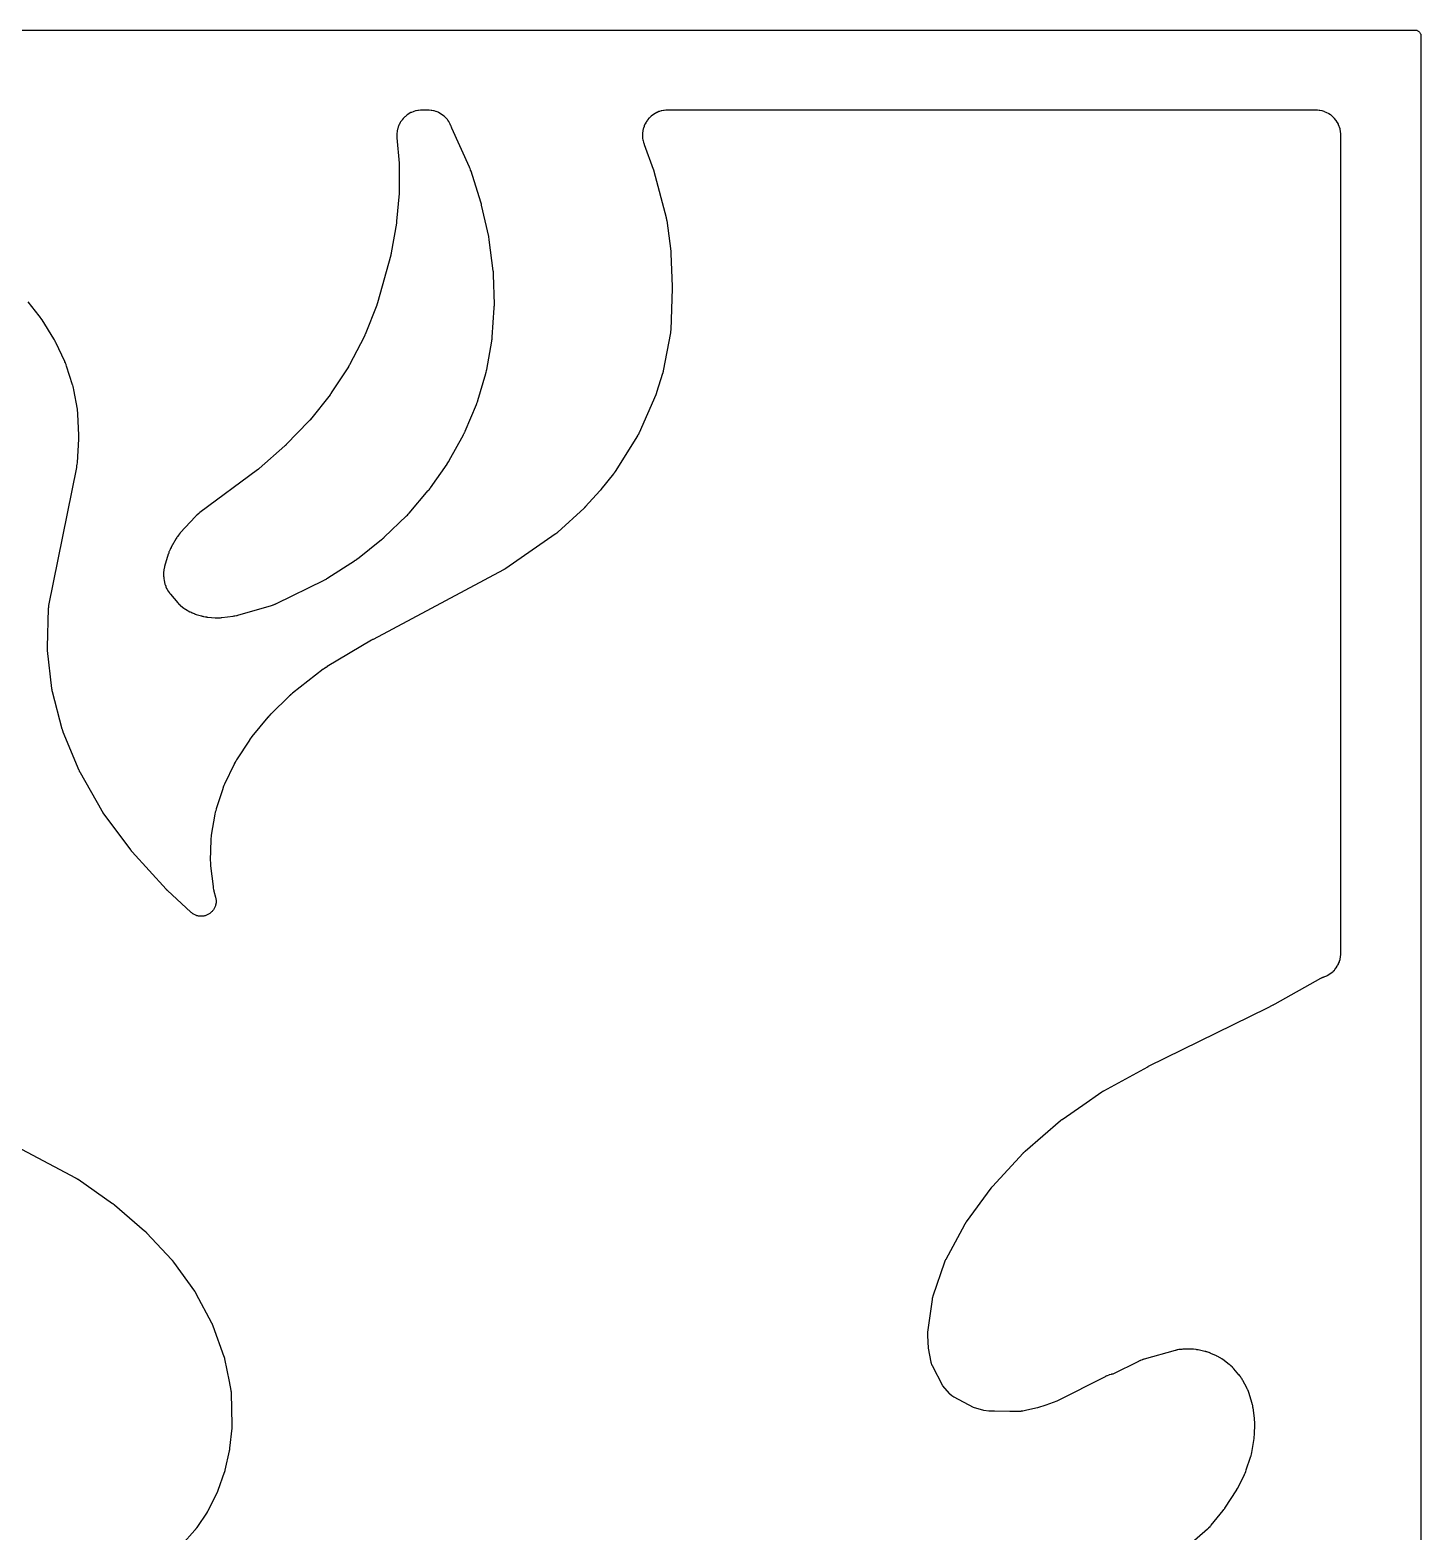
# Model space of a CAD drawing. Header units: millimetres. Extents: x 0 to 300, y 0 to 300.
# Drawn here: x 161 to 300, y 150 to 300.1 of the extents above; entities that cross this region are included whole.
import ezdxf

# ---------------------------------------------------------------- set-up
doc = ezdxf.new("R2010")
doc.units = ezdxf.units.MM
doc.layers.add('CUT', color=7, linetype='CONTINUOUS')

msp = doc.modelspace()

# ---------------------------------------------------------------- linework, layer by layer
at = {"layer": 'CUT'}
for points in [[(1.4375, 300.0625), (298.5045, 300.0625), (299.3898, 300.0625), (299.4633, 300.0589), (299.5214, 300.0503), (299.5785, 300.036), (299.6339, 300.0162), (299.687, 299.991), (299.7375, 299.9608), (299.7847, 299.9257), (299.8283, 299.8863), (299.8678, 299.8427), (299.9028, 299.7954), (299.933, 299.745), (299.9582, 299.6918), (299.978, 299.6365), (299.9923, 299.5794), (300.0009, 299.5212), (300.0045, 299.4478), (300.0045, 298.5625), (300.0045, 1.4375)], [(275.5829, 147.599), (278.688, 150.3183), (278.6973, 150.3267), (278.7574, 150.3816), (278.7666, 150.3901), (278.8021, 150.4239), (278.8198, 150.4416), (278.933, 150.5587), (278.95, 150.5771), (278.9825, 150.6137), (278.9907, 150.6231), (279.0435, 150.6852), (279.0516, 150.6948), (280.2327, 152.1421), (280.2428, 152.1549), (280.3077, 152.2391), (280.3175, 152.2522), (280.3961, 152.36), (280.4056, 152.3733), (280.4658, 152.4608), (280.4749, 152.4744), (281.5334, 154.1063), (281.5427, 154.1212), (281.602, 154.2186), (281.6108, 154.2337), (281.6816, 154.3581), (281.69, 154.3735), (281.7434, 154.4742), (281.7514, 154.4898), (282.3563, 155.7154), (282.3651, 155.734), (282.4201, 155.8557), (282.4282, 155.8746), (282.4919, 156.0297), (282.4994, 156.0488), (282.5459, 156.1741), (282.5528, 156.1935), (282.9796, 157.4757), (282.9829, 157.4858), (283.0051, 157.5565), (283.0083, 157.5671), (283.022, 157.6138), (283.0281, 157.6364), (283.0637, 157.7781), (283.0688, 157.8), (283.0769, 157.8383), (283.079, 157.8487), (283.0929, 157.9207), (283.0951, 157.9324), (283.3054, 159.1499), (283.3087, 159.1709), (283.3274, 159.3078), (283.3299, 159.3289), (283.3472, 159.5013), (283.3489, 159.5225), (283.3579, 159.6603), (283.3589, 159.6815), (283.3928, 160.838), (283.393, 160.8502), (283.3937, 160.9293), (283.3937, 160.9415), (283.3931, 160.989), (283.3924, 161.0134), (283.3842, 161.1714), (283.3824, 161.1956), (283.378, 161.243), (283.3768, 161.2551), (283.3679, 161.3337), (283.3664, 161.3458), (283.2221, 162.4238), (283.2204, 162.4361), (283.208, 162.5158), (283.206, 162.5281), (283.1976, 162.5759), (283.1928, 162.6002), (283.1582, 162.7578), (283.1524, 162.7819), (283.1401, 162.8289), (283.1368, 162.8408), (283.1146, 162.9184), (283.1111, 162.9303), (282.8323, 163.8364), (282.8278, 163.8503), (282.7977, 163.9402), (282.7929, 163.954), (282.7735, 164.0075), (282.7629, 164.0347), (282.6899, 164.2096), (282.678, 164.2362), (282.6535, 164.2876), (282.6471, 164.3007), (282.6042, 164.3853), (282.5975, 164.3982), (282.1937, 165.1497), (282.186, 165.1637), (282.1343, 165.254), (282.1261, 165.2678), (282.0936, 165.3212), (282.0763, 165.3481), (281.9588, 165.5198), (281.9401, 165.5458), (281.9021, 165.5954), (281.8922, 165.608), (281.8267, 165.6889), (281.8165, 165.7013), (281.3207, 166.2821), (281.31, 166.2942), (281.2399, 166.3721), (281.2289, 166.3839), (281.1856, 166.4295), (281.1627, 166.4523), (281.0104, 166.596), (280.9864, 166.6175), (280.9384, 166.6582), (280.926, 166.6685), (280.8442, 166.734), (280.8315, 166.744), (280.2065, 167.2183), (280.1926, 167.2285), (280.1012, 167.2938), (280.087, 167.3037), (280.031, 167.3413), (280.0018, 167.3597), (279.8086, 167.474), (279.7783, 167.4907), (279.7184, 167.5216), (279.7029, 167.5293), (279.6017, 167.5779), (279.586, 167.5852), (279.0012, 167.8454), (278.9871, 167.8515), (278.8949, 167.8897), (278.8806, 167.8954), (278.8246, 167.917), (278.7957, 167.9273), (278.6061, 167.9893), (278.5766, 167.9981), (278.5188, 168.0139), (278.5039, 168.0177), (278.4069, 168.0414), (278.3919, 168.0448), (277.74, 168.1864), (277.7234, 168.1898), (277.6149, 168.2102), (277.5982, 168.2131), (277.5328, 168.2234), (277.4991, 168.2278), (277.2796, 168.25), (277.2458, 168.2524), (277.1796, 168.2553), (277.1626, 168.2559), (277.0523, 168.2576), (277.0353, 168.2576), (276.2177, 168.2474), (276.2045, 168.2471), (276.1191, 168.2441), (276.1059, 168.2435), (276.0546, 168.2406), (276.0284, 168.2386), (275.8605, 168.2217), (275.8085, 168.2141), (275.6428, 168.1826), (275.6171, 168.1771), (275.567, 168.1653), (275.5543, 168.1622), (275.4715, 168.1407), (275.4588, 168.1373), (272.3309, 167.2525), (272.3177, 167.2486), (272.232, 167.2222), (272.2189, 167.218), (272.1678, 167.201), (272.1419, 167.1917), (271.9747, 167.1273), (271.9492, 167.1168), (271.8999, 167.0952), (271.8873, 167.0895), (271.8061, 167.0516), (271.7937, 167.0456), (269.2216, 165.7729), (269.0935, 165.7498), (269.0372, 165.7368), (268.8616, 165.6873), (268.8068, 165.669), (268.6344, 165.602), (268.6077, 165.5909), (268.5563, 165.5679), (268.5431, 165.5619), (268.4584, 165.5217), (268.4454, 165.5153), (268.4364, 165.5108), (263.6132, 163.0785), (262.5237, 162.6657), (262.5098, 162.6605), (261.6871, 162.399), (260.6237, 162.1642), (260.2282, 162.0768), (260.1227, 162.0618), (260.1081, 162.0599), (260.074, 162.0556), (260.0593, 162.0539), (260.0415, 162.0519), (260.0268, 162.0505), (259.9925, 162.0473), (259.9778, 162.0461), (259.961, 162.0448), (259.9463, 162.0438), (259.9119, 162.0418), (259.8972, 162.041), (259.8792, 162.0403), (259.8645, 162.0397), (259.8301, 162.0388), (259.8154, 162.0386), (258.9293, 162.0297), (257.3971, 162.0569), (256.8199, 162.0672), (256.3251, 162.1433), (255.2747, 162.4354), (253.3487, 163.4624), (253.3126, 163.4828), (253.2473, 163.5215), (253.2249, 163.5362), (253.1341, 163.612), (252.9399, 163.7742), (252.9154, 163.8), (252.8876, 163.8308), (252.2199, 164.6036), (251.1907, 166.5836), (251.1862, 166.5925), (251.1792, 166.6063), (251.168, 166.6293), (251.1533, 166.6604), (251.1408, 166.6882), (251.1391, 166.6921), (251.1195, 166.742), (251.095, 166.8098), (251.0828, 166.8526), (251.0718, 166.8978), (251.0634, 166.9355), (251.0609, 166.9478), (251.0591, 166.9571), (250.794, 168.3608), (250.7311, 169.6306), (250.7308, 169.6377), (250.7295, 169.6986), (250.7294, 169.7056), (250.7292, 169.7219), (250.7292, 169.7244), (250.7294, 169.7487), (250.73, 169.7734), (250.7305, 169.7875), (250.7307, 169.7927), (250.7325, 169.8232), (250.7375, 169.8909), (250.7415, 169.9314), (250.7432, 169.9451), (250.7444, 169.9552), (251.1777, 173.2305), (251.1792, 173.2415), (251.1813, 173.2563), (251.1888, 173.3002), (251.2031, 173.373), (251.21, 173.4051), (251.218, 173.4369), (251.2376, 173.5084), (251.2505, 173.551), (251.2551, 173.5653), (251.2587, 173.5758), (252.424, 176.9864), (252.4271, 176.9953), (252.4319, 177.0091), (252.4403, 177.0318), (252.4519, 177.0621), (252.4627, 177.0888), (252.4716, 177.1099), (252.4767, 177.1219), (252.4787, 177.1264), (252.4904, 177.1521), (252.5175, 177.209), (252.5345, 177.2427), (252.5404, 177.254), (252.5449, 177.2623), (254.4135, 180.7073), (254.4209, 180.7206), (254.4383, 180.7514), (254.4458, 180.7645), (254.4552, 180.7804), (254.4629, 180.7934), (254.4813, 180.8236), (254.4893, 180.8364), (254.4986, 180.8511), (254.5068, 180.8638), (254.5262, 180.8934), (254.5346, 180.906), (254.545, 180.9212), (254.5536, 180.9337), (254.574, 180.9625), (254.5829, 180.9748), (257.0602, 184.361), (257.0677, 184.3711), (257.0855, 184.3948), (257.0932, 184.4048), (257.1027, 184.4171), (257.1105, 184.427), (257.1277, 184.4485), (257.1461, 184.4702), (257.1543, 184.4798), (257.1644, 184.4915), (257.1728, 184.501), (257.1925, 184.5231), (257.2011, 184.5325), (260.2546, 187.8515), (260.2633, 187.8608), (260.2838, 187.8825), (260.2927, 187.8917), (260.3035, 187.9029), (260.3125, 187.9119), (260.3336, 187.933), (260.3427, 187.9419), (260.3532, 187.9522), (260.3539, 187.9528), (260.3625, 187.961), (260.3842, 187.9814), (260.3935, 187.9901), (260.405, 188.0006), (260.4145, 188.0092), (260.4367, 188.029), (260.4463, 188.0374), (263.982, 191.0953), (263.9913, 191.1033), (264.0132, 191.1216), (264.0226, 191.1294), (264.0341, 191.1389), (264.0436, 191.1466), (264.0654, 191.1639), (264.0861, 191.1795), (264.0959, 191.1868), (264.1078, 191.1955), (264.1177, 191.2027), (264.1409, 191.2191), (264.1508, 191.2261), (266.2063, 192.6484), (268.1273, 193.9751), (268.137, 193.9818), (268.1598, 193.9971), (268.1697, 194.0036), (268.1817, 194.0115), (268.1916, 194.0178), (268.2126, 194.0312), (268.236, 194.0451), (268.2462, 194.0512), (268.2587, 194.0584), (268.2689, 194.0643), (268.293, 194.0778), (268.3033, 194.0836), (272.7037, 196.488), (272.7153, 196.4943), (272.7273, 196.5007), (272.7314, 196.5029), (272.7413, 196.5081), (272.7455, 196.5103), (272.7504, 196.5129), (272.7547, 196.5151), (272.7646, 196.5202), (272.7683, 196.5221), (272.7764, 196.5262), (272.788, 196.532), (272.7931, 196.5345), (284.6602, 202.377), (285.25, 202.6674), (285.2567, 202.6707), (285.3033, 202.6944), (285.3104, 202.6981), (285.3681, 202.7283), (285.3751, 202.732), (285.4203, 202.7566), (285.4277, 202.7606), (290.0043, 205.3245), (290.014, 205.3298), (290.0272, 205.337), (290.0667, 205.3573), (290.1239, 205.3848), (290.1738, 205.407), (290.2094, 205.4216), (290.2309, 205.4301), (290.2617, 205.4417), (290.2723, 205.4457), (290.2972, 205.4548), (290.3079, 205.4586), (290.3187, 205.4624), (290.3323, 205.4673), (290.3853, 205.4874), (290.4122, 205.4983), (290.5828, 205.5724), (290.6348, 205.5981), (290.7952, 205.6871), (290.8445, 205.7177), (290.9956, 205.8217), (291.0417, 205.8569), (291.182, 205.9751), (291.2245, 206.0146), (291.3528, 206.1458), (291.3913, 206.1892), (291.5062, 206.3322), (291.5403, 206.3791), (291.6409, 206.5325), (291.6704, 206.5825), (291.7557, 206.7449), (291.7802, 206.7975), (291.8494, 206.9674), (291.8687, 207.0221), (291.9212, 207.1979), (291.9351, 207.2542), (291.9703, 207.4343), (291.9787, 207.4917), (291.9967, 207.6768), (291.9988, 207.7057), (292.0015, 207.7623), (292.0021, 207.7768), (292.0043, 207.8711), (292.0045, 207.8856), (292.0045, 207.9149), (292.0045, 207.915), (292.0045, 207.9585), (292.0045, 289.4984), (292.0043, 289.5131), (292.002, 289.6088), (292.0014, 289.6235), (291.9986, 289.6809), (291.9965, 289.7103), (291.978, 289.8981), (291.9693, 289.9563), (291.933, 290.1389), (291.9187, 290.196), (291.8647, 290.3742), (291.8448, 290.4296), (291.7736, 290.6016), (291.7484, 290.6548), (291.6607, 290.819), (291.6304, 290.8695), (291.527, 291.0243), (291.4919, 291.0716), (291.3738, 291.2154), (291.3343, 291.2591), (291.2026, 291.3907), (291.159, 291.4302), (291.0151, 291.5483), (290.9678, 291.5834), (290.813, 291.6868), (290.7625, 291.7171), (290.5984, 291.8049), (290.5451, 291.83), (290.3732, 291.9013), (290.3177, 291.9211), (290.1396, 291.9751), (290.0825, 291.9894), (289.8999, 292.0258), (289.8417, 292.0344), (289.6538, 292.0529), (289.6245, 292.0551), (289.567, 292.0579), (289.5523, 292.0584), (289.4566, 292.0608), (289.4419, 292.061), (283.3065, 292.061), (279.9415, 292.061), (279.9414, 292.061), (279.9413, 292.061), (279.9412, 292.061), (224.7664, 292.061), (224.752, 292.0608), (224.6583, 292.0585), (224.6439, 292.058), (224.5876, 292.0553), (224.5589, 292.0532), (224.3749, 292.0355), (224.3179, 292.0272), (224.139, 291.9924), (224.083, 291.9787), (223.9082, 291.9268), (223.8538, 291.9078), (223.6848, 291.8394), (223.6325, 291.8152), (223.4708, 291.731), (223.4211, 291.7019), (223.2683, 291.6025), (223.2215, 291.5688), (223.079, 291.4552), (223.0356, 291.4171), (222.9047, 291.2903), (222.8652, 291.2483), (222.747, 291.1095), (222.7117, 291.0639), (222.6074, 290.9145), (222.5767, 290.8657), (222.4872, 290.7069), (222.4613, 290.6553), (222.3874, 290.4887), (222.3666, 290.4349), (222.3091, 290.262), (222.2935, 290.2065), (222.2529, 290.0288), (222.2427, 289.972), (222.2193, 289.7913), (222.2146, 289.7338), (222.2087, 289.5516), (222.2095, 289.494), (222.2211, 289.312), (222.2275, 289.2547), (222.2564, 289.0748), (222.2683, 289.0184), (222.315, 288.8396), (222.323, 288.8119), (222.3398, 288.7581), (222.3443, 288.7444), (222.3745, 288.6557), (222.3793, 288.6421), (223.2835, 286.1783), (223.287, 286.1684), (223.2952, 286.1453), (223.2987, 286.1353), (223.3028, 286.1232), (223.3062, 286.1132), (223.3138, 286.0899), (223.317, 286.0798), (223.3207, 286.0683), (223.3238, 286.0582), (223.3309, 286.0347), (223.3338, 286.0246), (223.3374, 286.0123), (223.3403, 286.0022), (223.3468, 285.9785), (223.3496, 285.9683), (224.5749, 281.3284), (224.5784, 281.3147), (224.5863, 281.2827), (224.5896, 281.269), (224.5935, 281.2522), (224.5965, 281.2384), (224.6034, 281.2062), (224.6063, 281.1924), (224.6094, 281.1765), (224.6121, 281.1626), (224.618, 281.1302), (224.6204, 281.1163), (224.6232, 281.0993), (224.6254, 281.0853), (224.6303, 281.0527), (224.6322, 281.0388), (225.0429, 277.9612), (225.0443, 277.9507), (225.0472, 277.9263), (225.0484, 277.9158), (225.0498, 277.903), (225.0509, 277.8925), (225.0533, 277.8681), (225.0543, 277.8576), (225.0553, 277.8455), (225.0562, 277.835), (225.058, 277.8105), (225.0587, 277.7999), (225.0595, 277.7871), (225.0601, 277.7766), (225.0614, 277.752), (225.0618, 277.7415), (225.191, 274.4293), (225.1912, 274.4222), (225.1917, 274.4058), (225.1919, 274.3988), (225.1923, 274.3819), (225.1925, 274.3733), (225.1927, 274.3531), (225.1928, 274.3444), (225.1929, 274.3344), (225.1929, 274.3258), (225.1927, 274.3055), (225.1926, 274.2968), (225.1926, 274.2924), (225.1924, 274.2822), (225.1917, 274.2582), (225.1914, 274.248), (225.0337, 270.0978), (225.0334, 270.091), (225.0327, 270.0752), (225.0325, 270.0723), (225.0305, 270.0419), (225.0255, 269.9808), (225.0234, 269.9599), (225.0196, 269.931), (225.0082, 269.8544), (225.0026, 269.8216), (224.2867, 266.0122), (224.2842, 265.9993), (224.2781, 265.9693), (224.2754, 265.9564), (224.272, 265.9409), (224.2691, 265.9282), (224.2622, 265.8985), (224.2591, 265.8858), (224.2555, 265.8712), (224.2522, 265.8585), (224.2444, 265.829), (224.241, 265.8163), (224.2367, 265.801), (224.233, 265.7884), (224.2244, 265.7591), (224.2206, 265.7466), (223.6299, 263.8516), (223.626, 263.8396), (223.6169, 263.8118), (223.6129, 263.7999), (223.608, 263.7854), (223.6038, 263.7735), (223.5939, 263.7459), (223.5896, 263.7341), (223.5845, 263.7206), (223.5801, 263.7089), (223.5694, 263.6816), (223.5648, 263.6699), (223.559, 263.6557), (223.5542, 263.6441), (223.5428, 263.6171), (223.5378, 263.6056), (221.8791, 259.8288), (221.8724, 259.8139), (221.8564, 259.7793), (221.8495, 259.7646), (221.8408, 259.7467), (221.8336, 259.7321), (221.8164, 259.6981), (221.8089, 259.6836), (221.8002, 259.6671), (221.7925, 259.6528), (221.7741, 259.6195), (221.7661, 259.6053), (221.7561, 259.5881), (221.7479, 259.574), (221.7283, 259.5414), (221.7198, 259.5275), (219.4852, 255.9537), (219.4784, 255.9429), (219.4622, 255.9178), (219.4552, 255.9071), (219.4466, 255.8942), (219.4394, 255.8836), (219.4226, 255.859), (219.4153, 255.8485), (219.4068, 255.8365), (219.3993, 255.8262), (219.3818, 255.8021), (219.3742, 255.7918), (219.3648, 255.7793), (219.3571, 255.7692), (219.3389, 255.7456), (219.331, 255.7355), (218.0637, 254.1437), (218.0597, 254.1386), (218.0503, 254.127), (218.0463, 254.122), (218.0365, 254.1101), (218.0315, 254.104), (218.0197, 254.0899), (218.0146, 254.0838), (218.0087, 254.0769), (218.0035, 254.0709), (217.9914, 254.0569), (217.9862, 254.0509), (217.9835, 254.0479), (217.9773, 254.0409), (217.9627, 254.0247), (217.9565, 254.0177), (216.5128, 252.4446), (216.5063, 252.4376), (216.4912, 252.4214), (216.4846, 252.4145), (216.4768, 252.4063), (216.4702, 252.3996), (216.4549, 252.3839), (216.4483, 252.3772), (216.4406, 252.3695), (216.4339, 252.3629), (216.4182, 252.3474), (216.4114, 252.3409), (216.4031, 252.3329), (216.3963, 252.3264), (216.3802, 252.3113), (216.3733, 252.3049), (213.7519, 249.8905), (213.7403, 249.88), (213.7129, 249.8556), (213.7011, 249.8453), (213.6865, 249.8328), (213.6745, 249.8227), (213.6463, 249.7993), (213.6341, 249.7894), (213.6201, 249.7782), (213.6077, 249.7685), (213.5787, 249.7461), (213.5662, 249.7366), (213.5509, 249.7252), (213.5382, 249.7159), (213.5084, 249.6946), (213.4956, 249.6855), (208.5548, 246.271), (208.5441, 246.2637), (208.5191, 246.247), (208.5083, 246.2399), (208.4951, 246.2313), (208.4842, 246.2243), (208.4588, 246.2083), (208.4478, 246.2015), (208.4351, 246.1938), (208.4241, 246.1872), (208.3981, 246.1719), (208.387, 246.1654), (208.3733, 246.1576), (208.3621, 246.1513), (208.3357, 246.1367), (208.3244, 246.1306), (195.2956, 239.1805), (195.2899, 239.1774), (195.2503, 239.1557), (195.2442, 239.1523), (195.1951, 239.1247), (195.1891, 239.1213), (195.1506, 239.099), (195.1443, 239.0953), (190.7089, 236.4605), (190.6928, 236.4506), (190.5895, 236.3847), (190.5738, 236.3743), (190.4467, 236.2876), (190.4313, 236.2767), (190.3323, 236.2045), (190.3173, 236.1931), (187.2573, 233.8095), (187.2444, 233.7992), (187.1611, 233.7305), (187.1484, 233.7197), (187.0462, 233.6306), (187.0338, 233.6195), (186.9545, 233.5463), (186.9424, 233.5349), (185.0643, 231.7043), (185.053, 231.6931), (184.9807, 231.6187), (184.9698, 231.6071), (184.8815, 231.5114), (184.8708, 231.4996), (184.8026, 231.4215), (184.7922, 231.4094), (183.1949, 229.4812), (183.1839, 229.4675), (183.114, 229.3779), (183.1034, 229.364), (183.019, 229.249), (183.0088, 229.2348), (182.9443, 229.1413), (182.9345, 229.1267), (181.6533, 227.1506), (181.643, 227.1342), (181.5782, 227.0268), (181.5685, 227.0101), (181.4915, 226.8727), (181.4823, 226.8557), (181.4245, 226.7443), (181.4159, 226.727), (180.4563, 224.7224), (180.4479, 224.7042), (180.3957, 224.5851), (180.388, 224.5666), (180.3275, 224.4151), (180.3204, 224.3964), (180.2762, 224.274), (180.2697, 224.2551), (179.6168, 222.2377), (179.6107, 222.2177), (179.5733, 222.0867), (179.5679, 222.0665), (179.5268, 221.9007), (179.5221, 221.8803), (179.494, 221.747), (179.49, 221.7264), (179.1239, 219.6348), (179.1221, 219.6243), (179.1106, 219.5505), (179.109, 219.5395), (179.1023, 219.491), (179.0995, 219.4676), (179.0852, 219.3213), (179.0834, 219.2987), (179.081, 219.2594), (179.0805, 219.2488), (179.0774, 219.175), (179.077, 219.1631), (179.0313, 217.0877), (179.0312, 217.0667), (179.0329, 216.9307), (179.0336, 216.9098), (179.0417, 216.7394), (179.0431, 216.7185), (179.0543, 216.583), (179.0564, 216.5622), (179.3011, 214.4905), (179.3011, 214.4904), (179.3024, 214.48), (179.3122, 214.4076), (179.3138, 214.3968), (179.3211, 214.3494), (179.325, 214.3267), (179.3525, 214.1854), (179.3571, 214.1636), (179.3658, 214.1261), (179.3683, 214.1159), (179.3859, 214.0458), (179.3889, 214.0345), (179.5529, 213.4313), (179.5635, 213.388), (179.5811, 213.3081), (179.5959, 213.2199), (179.6028, 213.1608), (179.6088, 213.0717), (179.6098, 213.0122), (179.6069, 212.9229), (179.6021, 212.8636), (179.5903, 212.775), (179.5796, 212.7165), (179.5591, 212.6295), (179.5427, 212.5724), (179.5137, 212.4878), (179.4916, 212.4326), (179.4544, 212.3513), (179.4269, 212.2986), (179.3818, 212.2214), (179.3493, 212.1716), (179.2968, 212.0993), (179.2594, 212.053), (179.2, 211.9863), (179.1583, 211.9439), (179.0925, 211.8834), (179.0468, 211.8453), (178.9753, 211.7917), (178.926, 211.7583), (178.8496, 211.712), (178.7973, 211.6837), (178.7167, 211.6452), (178.6618, 211.6223), (178.5777, 211.5919), (178.5208, 211.5745), (178.4342, 211.5527), (178.3758, 211.541), (178.2874, 211.5279), (178.2282, 211.5221), (178.139, 211.5178), (178.0795, 211.5179), (177.9903, 211.5224), (177.9311, 211.5284), (177.8427, 211.5418), (177.7844, 211.5536), (177.6978, 211.5757), (177.641, 211.5933), (177.557, 211.6239), (177.5022, 211.647), (177.4217, 211.6857), (177.3694, 211.7141), (177.2931, 211.7607), (177.2439, 211.7941), (177.1727, 211.848), (177.1099, 211.9006), (177.0763, 211.9301), (174.7535, 214.0791), (174.7464, 214.0858), (174.7296, 214.1016), (174.7225, 214.1084), (174.7139, 214.1168), (174.7068, 214.1236), (174.6905, 214.1398), (174.6835, 214.1468), (174.6755, 214.1548), (174.6686, 214.1619), (174.6526, 214.1784), (174.6458, 214.1855), (174.6375, 214.1942), (174.6308, 214.2014), (174.6152, 214.2183), (174.6085, 214.2255), (171.2259, 217.955), (171.2183, 217.9635), (171.2009, 217.9832), (171.1934, 217.9917), (171.1844, 218.0022), (171.1771, 218.0108), (171.1601, 218.031), (171.1529, 218.0397), (171.1447, 218.0498), (171.1375, 218.0585), (171.1211, 218.0792), (171.1141, 218.088), (171.1056, 218.0989), (171.0987, 218.1079), (171.0828, 218.1289), (171.076, 218.138), (168.3309, 221.8546), (168.323, 221.8655), (168.3048, 221.8909), (168.297, 221.9019), (168.2877, 221.9154), (168.2802, 221.9264), (168.2627, 221.9524), (168.2553, 221.9636), (168.2469, 221.9765), (168.2397, 221.9878), (168.223, 222.0143), (168.216, 222.0257), (168.2074, 222.0397), (168.2006, 222.0512), (168.1847, 222.0782), (168.178, 222.0898), (166.0513, 225.8307), (166.0445, 225.8429), (166.0289, 225.8714), (166.0223, 225.8836), (166.0143, 225.8986), (166.0079, 225.911), (165.9932, 225.94), (165.987, 225.9524), (165.98, 225.9668), (165.9739, 225.9793), (165.9601, 226.0087), (165.9543, 226.0213), (165.9473, 226.0368), (165.9417, 226.0496), (165.9288, 226.0794), (165.9233, 226.0922), (164.341, 229.907), (164.3352, 229.9214), (164.3219, 229.9549), (164.3164, 229.9693), (164.3098, 229.9869), (164.3045, 230.0014), (164.2924, 230.0353), (164.2874, 230.0499), (164.2817, 230.0666), (164.2769, 230.0813), (164.266, 230.1156), (164.2615, 230.1304), (164.2561, 230.1484), (164.2518, 230.1632), (164.2421, 230.1979), (164.2381, 230.2128), (163.2594, 233.9519), (163.2555, 233.9674), (163.2467, 234.0037), (163.243, 234.0193), (163.2388, 234.0383), (163.2354, 234.0539), (163.2279, 234.0905), (163.2248, 234.1062), (163.2214, 234.1242), (163.2186, 234.14), (163.2124, 234.1768), (163.2099, 234.1926), (163.207, 234.2119), (163.2048, 234.2277), (163.1999, 234.2648), (163.1979, 234.2806), (162.7642, 238.0763), (162.7625, 238.0927), (162.7589, 238.1308), (162.7575, 238.1472), (162.7559, 238.1671), (162.7548, 238.1835), (162.7525, 238.2217), (162.7517, 238.2381), (162.7509, 238.2569), (162.7504, 238.2733), (162.7496, 238.3116), (162.7493, 238.328), (162.7493, 238.348), (162.7493, 238.3644), (162.7499, 238.4027), (162.7502, 238.4191), (162.8744, 242.2767), (162.8747, 242.286), (162.8753, 242.3005), (162.8767, 242.3245), (162.8789, 242.3566), (162.8813, 242.385), (162.8836, 242.4076), (162.885, 242.4204), (162.8855, 242.4252), (162.8892, 242.453), (162.8983, 242.5148), (162.9045, 242.5517), (162.9069, 242.5641), (162.9087, 242.5733), (165.6774, 256.3418), (165.6812, 256.3621), (165.7031, 256.4946), (165.7061, 256.515), (165.7279, 256.6821), (165.7302, 256.7026), (165.7429, 256.8363), (165.7445, 256.8569), (165.886, 259.1851), (165.8867, 259.2006), (165.8902, 259.3012), (165.8905, 259.3167), (165.8917, 259.4432), (165.8916, 259.4587), (165.8899, 259.5594), (165.8895, 259.5749), (165.7997, 261.678), (165.7985, 261.6987), (165.7881, 261.8325), (165.7862, 261.8531), (165.7674, 262.0205), (165.7648, 262.041), (165.7453, 262.1738), (165.7419, 262.1942), (165.3892, 264.1279), (165.3854, 264.1469), (165.3588, 264.2701), (165.3544, 264.289), (165.3161, 264.4424), (165.3111, 264.4611), (165.2765, 264.5823), (165.2709, 264.6009), (164.6724, 266.4714), (164.6659, 266.4904), (164.6221, 266.6132), (164.615, 266.632), (164.5548, 266.7841), (164.5471, 266.8026), (164.4952, 266.9222), (164.4869, 266.9405), (163.5766, 268.8567), (163.5695, 268.8711), (163.522, 268.9645), (163.5145, 268.9788), (163.4517, 269.0944), (163.4439, 269.1085), (163.3914, 269.1992), (163.3832, 269.2131), (162.2162, 271.1123), (162.2059, 271.1284), (162.1378, 271.2318), (162.127, 271.2475), (162.0374, 271.3745), (162.0262, 271.3899), (161.9516, 271.4888), (161.9399, 271.5038), (160.8186, 272.8959)], [(152.1056, 192.4952), (165.564, 185.384), (165.5761, 185.3775), (165.6043, 185.362), (165.6163, 185.3553), (165.6309, 185.347), (165.6428, 185.3402), (165.6705, 185.3239), (165.6823, 185.3168), (165.6958, 185.3086), (165.7075, 185.3013), (165.7347, 185.2842), (165.7462, 185.2767), (165.7603, 185.2676), (165.7718, 185.26), (165.7984, 185.242), (165.8098, 185.2342), (169.2651, 182.8272), (169.2745, 182.8206), (169.2962, 182.805), (169.3055, 182.7983), (169.3168, 182.79), (169.3259, 182.7832), (169.3473, 182.7671), (169.3564, 182.7601), (169.3668, 182.752), (169.3758, 182.745), (169.3967, 182.7283), (169.4056, 182.7211), (169.4165, 182.7123), (169.4253, 182.705), (169.4458, 182.6878), (169.4545, 182.6804), (172.4673, 180.0892), (172.477, 180.0808), (172.4994, 180.0609), (172.509, 180.0524), (172.5206, 180.0418), (172.53, 180.0331), (172.5518, 180.0126), (172.5611, 180.0038), (172.5717, 179.9936), (172.5809, 179.9846), (172.6022, 179.9635), (172.6112, 179.9544), (172.6222, 179.9432), (172.6311, 179.934), (172.6517, 179.9123), (172.6605, 179.9029), (175.1795, 177.1796), (175.1887, 177.1694), (175.2101, 177.1456), (175.2192, 177.1353), (175.2302, 177.1226), (175.2392, 177.1122), (175.2599, 177.0877), (175.2686, 177.0771), (175.2786, 177.0649), (175.2872, 177.0542), (175.3071, 177.0291), (175.3156, 177.0182), (175.3258, 177.0049), (175.3341, 176.994), (175.3532, 176.9683), (175.3613, 176.9572), (177.4464, 174.063), (177.4552, 174.0505), (177.4757, 174.021), (177.4844, 174.0083), (177.4948, 173.9928), (177.5032, 173.9799), (177.522, 173.9509), (177.539, 173.9225), (177.5468, 173.9092), (177.5561, 173.893), (177.5637, 173.8796), (177.581, 173.8483), (177.5884, 173.8348), (179.1437, 170.9096), (179.151, 170.8955), (179.1678, 170.8625), (179.1749, 170.8483), (179.1834, 170.8309), (179.1902, 170.8165), (179.2058, 170.783), (179.2124, 170.7685), (179.2198, 170.7519), (179.2261, 170.7373), (179.2406, 170.7032), (179.2466, 170.6886), (179.2538, 170.6706), (179.2596, 170.6558), (179.2729, 170.6212), (179.2784, 170.6064), (180.3876, 167.5447), (180.39, 167.5381), (180.3954, 167.5227), (180.3964, 167.5198), (180.4038, 167.4975), (180.4186, 167.45), (180.4247, 167.4292), (180.4322, 167.4), (180.4507, 167.3222), (180.458, 167.2887), (180.9073, 165.0176), (181.0804, 164.1374), (181.0823, 164.128), (181.085, 164.1133), (181.0891, 164.0891), (181.0907, 164.0789), (181.0945, 164.0526), (181.0974, 164.0296), (181.0989, 164.0165), (181.0995, 164.0116), (181.1022, 163.9831), (181.1072, 163.9195), (181.1093, 163.8814), (181.1098, 163.8685), (181.1101, 163.8589), (181.1904, 160.6966), (181.1907, 160.6816), (181.191, 160.6467), (181.191, 160.6317), (181.1909, 160.6134), (181.1906, 160.5984), (181.1898, 160.5634), (181.1893, 160.5485), (181.1886, 160.5313), (181.1878, 160.5163), (181.1858, 160.4814), (181.1848, 160.4664), (181.1834, 160.4482), (181.1822, 160.4333), (181.179, 160.3984), (181.1775, 160.3835), (180.9586, 158.3611), (180.9571, 158.3488), (180.9537, 158.3202), (180.9521, 158.308), (180.95, 158.2931), (180.9483, 158.2808), (180.944, 158.2523), (180.9421, 158.2401), (180.9398, 158.2261), (180.9377, 158.2139), (180.9327, 158.1856), (180.9304, 158.1734), (180.9276, 158.1586), (180.9251, 158.1465), (180.9193, 158.1183), (180.9167, 158.1062), (180.4887, 156.1707), (180.4856, 156.1571), (180.478, 156.1253), (180.4747, 156.1117), (180.4705, 156.0951), (180.4669, 156.0815), (180.4586, 156.0509), (180.45, 156.0223), (180.4458, 156.0089), (180.4406, 155.9926), (180.4362, 155.9793), (180.4258, 155.9484), (180.4212, 155.9351), (179.79, 154.1552), (179.7853, 154.1423), (179.7742, 154.1124), (179.7694, 154.0997), (179.7633, 154.0841), (179.7582, 154.0714), (179.7462, 154.0419), (179.741, 154.0292), (179.7348, 154.0148), (179.7294, 154.0022), (179.7165, 153.9731), (179.7109, 153.9606), (179.7039, 153.9455), (179.6981, 153.9331), (179.6843, 153.9043), (179.6783, 153.892), (178.8564, 152.2429), (178.8499, 152.2301), (178.8345, 152.2003), (178.8277, 152.1876), (178.8194, 152.1721), (178.8125, 152.1595), (178.7961, 152.1303), (178.789, 152.1178), (178.7807, 152.1035), (178.7734, 152.0911), (178.7561, 152.0624), (178.7485, 152.0501), (178.7393, 152.0352), (178.7315, 152.0231), (178.7133, 151.9949), (178.7054, 151.9829), (177.6691, 150.4357), (177.6608, 150.4234), (177.641, 150.395), (177.6325, 150.3829), (177.6219, 150.3682), (177.6132, 150.3563), (177.5925, 150.3285), (177.5836, 150.3167), (177.5732, 150.3032), (177.5641, 150.2915), (177.5425, 150.2645), (177.5332, 150.253), (177.5217, 150.239), (177.5122, 150.2276), (177.4898, 150.2013), (177.4801, 150.1901), (176.1773, 148.7105)]]:
    msp.add_lwpolyline(points, dxfattribs=at)
msp.add_lwpolyline([(174.3743, 245.3687), (174.376, 245.3555), (174.388, 245.2693), (174.39, 245.2561), (174.422, 245.058), (174.4242, 245.0452), (174.4395, 244.9622), (174.442, 244.9495), (174.4522, 244.8998), (174.458, 244.8744), (174.4987, 244.713), (174.5136, 244.6632), (174.5681, 244.5059), (174.5771, 244.4816), (174.5851, 244.4612), (174.5956, 244.4363), (174.6676, 244.2761), (174.6792, 244.2517), (174.6919, 244.2265), (174.7051, 244.2017), (174.7936, 244.0448), (174.8235, 243.9972), (174.9263, 243.8493), (174.9429, 243.8266), (174.9763, 243.7831), (174.985, 243.772), (175.0422, 243.7009), (175.0512, 243.69), (175.7768, 242.8304), (175.7857, 242.8202), (175.8438, 242.7544), (175.8529, 242.7443), (175.8888, 242.7055), (175.9076, 242.6861), (176.0309, 242.5643), (176.071, 242.528), (176.2029, 242.4193), (176.2462, 242.3868), (176.3893, 242.289), (176.412, 242.2743), (176.4569, 242.2465), (176.4685, 242.2395), (176.5442, 242.1949), (176.5559, 242.1882), (176.9924, 241.9446), (177.0071, 241.9367), (177.1029, 241.8866), (177.1178, 241.8791), (177.1762, 241.8506), (177.2065, 241.8369), (177.4057, 241.7531), (177.4367, 241.741), (177.4979, 241.7192), (177.5136, 241.7139), (177.6165, 241.6804), (177.6324, 241.6754), (178.1555, 241.5209), (178.1703, 241.5167), (178.2664, 241.491), (178.2813, 241.4872), (178.3394, 241.4732), (178.3694, 241.4668), (178.5649, 241.4302), (178.5952, 241.4254), (178.6544, 241.4174), (178.6696, 241.4155), (178.7686, 241.4047), (178.7838, 241.4033), (179.5127, 241.3427), (179.5286, 241.3415), (179.6313, 241.3357), (179.6472, 241.335), (179.7089, 241.3332), (179.7406, 241.3331), (179.9463, 241.3377), (179.978, 241.3393), (180.0396, 241.3439), (180.0554, 241.3453), (180.1578, 241.3558), (180.1735, 241.3576), (181.3165, 241.505), (181.3272, 241.5065), (181.4021, 241.5175), (181.4132, 241.5193), (181.4622, 241.5274), (181.4857, 241.5318), (181.6316, 241.5621), (181.6541, 241.5673), (181.6928, 241.5769), (181.7033, 241.5796), (181.7756, 241.5989), (181.7873, 241.6022), (185.1472, 242.5743), (185.1598, 242.5781), (185.2412, 242.6036), (185.2537, 242.6077), (185.3024, 242.6241), (185.3271, 242.6331), (185.4863, 242.6947), (185.5106, 242.7047), (185.5576, 242.7253), (185.5696, 242.7307), (185.647, 242.7667), (185.6589, 242.7724), (190.4087, 245.1073), (190.4242, 245.1152), (190.5237, 245.1677), (190.5389, 245.176), (190.6619, 245.2456), (190.6768, 245.2543), (190.7732, 245.3125), (190.7879, 245.3217), (193.4209, 247.0182), (193.4332, 247.0263), (193.5123, 247.08), (193.5243, 247.0885), (193.6219, 247.1583), (193.6338, 247.167), (193.7101, 247.2246), (193.7217, 247.2336), (196.1393, 249.1505), (196.15, 249.1592), (196.2191, 249.2167), (196.2296, 249.2256), (196.3146, 249.2997), (196.3249, 249.3089), (196.3913, 249.3694), (196.4014, 249.3788), (198.6338, 251.5115), (198.6451, 251.5226), (198.7172, 251.5952), (198.7281, 251.6065), (198.8163, 251.7), (198.8269, 251.7116), (198.8951, 251.7879), (198.9055, 251.7998), (200.8105, 254.0468), (200.8192, 254.0573), (200.8752, 254.1265), (200.8837, 254.1373), (200.9521, 254.2257), (200.9603, 254.2367), (201.0131, 254.3084), (201.0211, 254.3195), (202.6929, 256.7018), (202.7022, 256.7155), (202.7616, 256.8053), (202.7705, 256.8192), (202.8419, 256.9339), (202.8505, 256.9481), (202.9048, 257.041), (202.913, 257.0555), (204.3248, 259.6308), (204.3321, 259.6444), (204.378, 259.7336), (204.3849, 259.7474), (204.4396, 259.8607), (204.4462, 259.8747), (204.4874, 259.9661), (204.4936, 259.9802), (205.6139, 262.6403), (205.6202, 262.656), (205.66, 262.7584), (205.6659, 262.7743), (205.7122, 262.9042), (205.7177, 262.9202), (205.7516, 263.0247), (205.7566, 263.0409), (206.5552, 265.758), (206.5595, 265.7735), (206.5864, 265.8748), (206.5903, 265.8905), (206.6205, 266.0185), (206.624, 266.0342), (206.6454, 266.1368), (206.6485, 266.1526), (207.1571, 268.9741), (207.1599, 268.9906), (207.1762, 269.0983), (207.1785, 269.1149), (207.1952, 269.2506), (207.197, 269.2672), (207.2073, 269.3757), (207.2086, 269.3924), (207.4037, 272.3158), (207.4045, 272.3295), (207.4084, 272.4185), (207.4088, 272.4322), (207.4112, 272.5441), (207.4113, 272.5578), (207.4111, 272.6469), (207.4109, 272.6607), (207.3376, 275.6182), (207.337, 275.6339), (207.3318, 275.7355), (207.3308, 275.7512), (207.321, 275.8786), (207.3196, 275.8942), (207.3091, 275.9954), (207.3073, 276.011), (206.9061, 279.0984), (206.9041, 279.1123), (206.8903, 279.2021), (206.888, 279.2159), (206.8681, 279.3282), (206.8655, 279.342), (206.8475, 279.4311), (206.8446, 279.4447), (206.1401, 282.5592), (206.1372, 282.5712), (206.1179, 282.6494), (206.1147, 282.6614), (206.0884, 282.759), (206.085, 282.7709), (206.0624, 282.8482), (206.0588, 282.8601), (205.0853, 285.9516), (205.0798, 285.9684), (205.042, 286.077), (205.036, 286.0937), (204.9846, 286.2285), (204.978, 286.245), (204.9339, 286.3512), (204.9269, 286.3674), (203.1753, 290.2578), (203.1708, 290.268), (203.1603, 290.292), (203.1559, 290.3023), (203.1506, 290.3149), (203.1463, 290.3253), (203.1365, 290.3496), (203.1323, 290.36), (203.1105, 290.4157), (203.11, 290.4169), (203.0882, 290.4724), (203.0775, 290.4979), (203.0048, 290.6599), (202.9794, 290.7102), (202.8892, 290.8695), (202.8585, 290.9182), (202.754, 291.0672), (202.7188, 291.1127), (202.6006, 291.251), (202.5611, 291.2929), (202.4302, 291.4193), (202.3869, 291.4572), (202.2445, 291.5704), (202.1978, 291.604), (202.0451, 291.7031), (201.9954, 291.7321), (201.834, 291.8161), (201.7817, 291.8402), (201.613, 291.9083), (201.5587, 291.9273), (201.3842, 291.9789), (201.3283, 291.9926), (201.1497, 292.0273), (201.0927, 292.0356), (200.9091, 292.0533), (200.8804, 292.0553), (200.8242, 292.058), (200.8099, 292.0585), (200.7163, 292.0608), (200.702, 292.061), (200.2278, 292.061), (200.2131, 292.0608), (200.118, 292.0585), (200.1034, 292.0579), (200.0463, 292.0551), (200.0171, 292.053), (199.8303, 292.0347), (199.7724, 292.0262), (199.5909, 291.9903), (199.5341, 291.9761), (199.3569, 291.9227), (199.3017, 291.9031), (199.1306, 291.8327), (199.0776, 291.8078), (198.9141, 291.721), (198.8638, 291.6911), (198.7096, 291.5888), (198.6625, 291.5541), (198.5189, 291.4373), (198.4754, 291.3981), (198.3439, 291.2679), (198.3044, 291.2247), (198.1863, 291.0822), (198.1511, 291.0354), (198.0474, 290.8821), (198.017, 290.8321), (197.9288, 290.6694), (197.9034, 290.6167), (197.8314, 290.4462), (197.8113, 290.3912), (197.7562, 290.2145), (197.7416, 290.1578), (197.704, 289.9766), (197.695, 289.9188), (197.6752, 289.7348), (197.6718, 289.6763), (197.6701, 289.4887), (197.6706, 289.4595), (197.6728, 289.4023), (197.6736, 289.3877), (197.6797, 289.2928), (197.6808, 289.2782), (197.904, 286.7613), (197.9048, 286.7515), (197.9066, 286.7284), (197.9073, 286.7186), (197.9081, 286.7065), (197.9087, 286.6966), (197.91, 286.6735), (197.9105, 286.6637), (197.911, 286.6523), (197.9113, 286.6424), (197.9121, 286.6193), (197.9124, 286.6094), (197.9127, 286.5973), (197.9128, 286.5874), (197.9131, 286.5643), (197.9132, 286.5544), (197.9143, 283.9551), (197.9142, 283.9447), (197.9139, 283.9203), (197.9138, 283.9099), (197.9135, 283.8972), (197.9132, 283.8868), (197.9123, 283.8624), (197.9119, 283.852), (197.9114, 283.84), (197.9108, 283.8296), (197.9094, 283.8053), (197.9088, 283.7949), (197.9079, 283.7822), (197.9071, 283.7718), (197.9051, 283.7476), (197.9042, 283.7372), (197.6463, 280.9496), (197.6456, 280.9424), (197.6439, 280.9254), (197.6431, 280.9181), (197.6412, 280.9008), (197.6402, 280.8918), (197.6377, 280.871), (197.6366, 280.8621), (197.6353, 280.8519), (197.6341, 280.8429), (197.6312, 280.8221), (197.6299, 280.8132), (197.6292, 280.8086), (197.6276, 280.7981), (197.6236, 280.7736), (197.6219, 280.7631), (197.1076, 277.8042), (197.1056, 277.7931), (197.1008, 277.7674), (197.0986, 277.7564), (197.096, 277.7433), (197.0938, 277.7324), (197.0884, 277.7071), (197.086, 277.6962), (197.0832, 277.6837), (197.0807, 277.6729), (197.0747, 277.6476), (197.072, 277.6368), (197.0687, 277.6236), (197.0659, 277.6128), (197.0593, 277.5877), (197.0564, 277.577), (195.7326, 272.815), (195.7294, 272.804), (195.7219, 272.7781), (195.7186, 272.7671), (195.7145, 272.7536), (195.711, 272.7426), (195.7029, 272.717), (195.6993, 272.706), (195.6951, 272.6935), (195.6913, 272.6825), (195.6825, 272.6571), (195.6786, 272.6463), (195.6738, 272.6331), (195.6698, 272.6222), (195.6603, 272.5971), (195.6562, 272.5863), (194.5017, 269.6414), (194.4971, 269.6301), (194.4864, 269.6037), (194.4817, 269.5924), (194.4759, 269.5786), (194.471, 269.5674), (194.4595, 269.5413), (194.4545, 269.5302), (194.4487, 269.5174), (194.4435, 269.5063), (194.4314, 269.4805), (194.4261, 269.4695), (194.4195, 269.4561), (194.4141, 269.4451), (194.4012, 269.4197), (194.3956, 269.4088), (192.9334, 266.6158), (192.9285, 266.6066), (192.917, 266.5852), (192.912, 266.5761), (192.9058, 266.565), (192.9007, 266.5559), (192.8887, 266.5348), (192.8835, 266.5258), (192.8775, 266.5154), (192.8722, 266.5065), (192.8597, 266.4856), (192.8543, 266.4767), (192.8476, 266.4659), (192.8421, 266.4571), (192.8292, 266.4366), (192.8235, 266.4278), (191.1218, 263.8007), (191.1158, 263.7917), (191.1019, 263.7707), (191.0958, 263.7617), (191.0884, 263.7508), (191.0822, 263.7419), (191.0678, 263.7212), (191.0615, 263.7124), (191.0542, 263.7023), (191.0479, 263.6936), (191.0329, 263.6732), (191.0264, 263.6646), (191.0185, 263.654), (191.0119, 263.6454), (190.9965, 263.6255), (190.9898, 263.617), (189.0293, 261.1473), (189.0225, 261.1388), (189.0064, 261.1191), (188.9995, 261.1106), (188.991, 261.1004), (188.9839, 261.0921), (188.9674, 261.0727), (188.9602, 261.0645), (188.952, 261.055), (188.9447, 261.0469), (188.9277, 261.0279), (188.9204, 261.0198), (188.9114, 261.01), (188.9039, 261.0021), (188.8865, 260.9835), (188.8789, 260.9756), (186.6244, 258.641), (186.6179, 258.6344), (186.6027, 258.6189), (186.5961, 258.6123), (186.588, 258.6043), (186.5814, 258.5978), (186.5659, 258.5826), (186.5592, 258.5762), (186.5514, 258.5688), (186.5446, 258.5624), (186.5288, 258.5476), (186.522, 258.5413), (186.5136, 258.5336), (186.5067, 258.5274), (186.4905, 258.5129), (186.4835, 258.5067), (183.9009, 256.2407), (183.8938, 256.2346), (183.8773, 256.2205), (183.8702, 256.2144), (183.8615, 256.2071), (183.8543, 256.2011), (183.8375, 256.1873), (183.8303, 256.1814), (183.822, 256.1746), (183.8147, 256.1688), (183.7976, 256.1553), (183.7902, 256.1496), (183.7812, 256.1426), (183.7738, 256.137), (183.7565, 256.1238), (183.749, 256.1183), (177.9974, 251.8602), (177.9862, 251.8517), (177.9136, 251.7953), (177.9026, 251.7865), (177.8598, 251.7515), (177.8383, 251.7331), (177.7015, 251.6104), (177.681, 251.591), (177.6416, 251.5522), (177.6317, 251.5422), (177.5678, 251.4761), (177.5581, 251.4658), (176.0316, 249.8106), (176.0206, 249.7982), (175.9499, 249.7172), (175.9392, 249.7046), (175.8981, 249.6549), (175.8778, 249.6288), (175.7504, 249.4558), (175.7315, 249.4286), (175.6962, 249.3746), (175.6873, 249.3606), (175.631, 249.2691), (175.6225, 249.2549), (175.1234, 248.3921), (175.1147, 248.3765), (175.0595, 248.2741), (175.0512, 248.2582), (175.0199, 248.1958), (175.0049, 248.1634), (174.9133, 247.9498), (174.9002, 247.9165), (174.8765, 247.8508), (174.8707, 247.8339), (174.8346, 247.7233), (174.8293, 247.7063), (174.4663, 246.4706), (174.4626, 246.4577), (174.44, 246.3737), (174.4367, 246.3608), (174.4242, 246.31), (174.4184, 246.2839), (174.3849, 246.1156), (174.3768, 246.0627), (174.3586, 245.8945), (174.3553, 245.8411), (174.3522, 245.6719), (174.3536, 245.6184), (174.3658, 245.4473), (174.3683, 245.4207)], close=True, dxfattribs=at)

doc.saveas('drawing.dxf')
